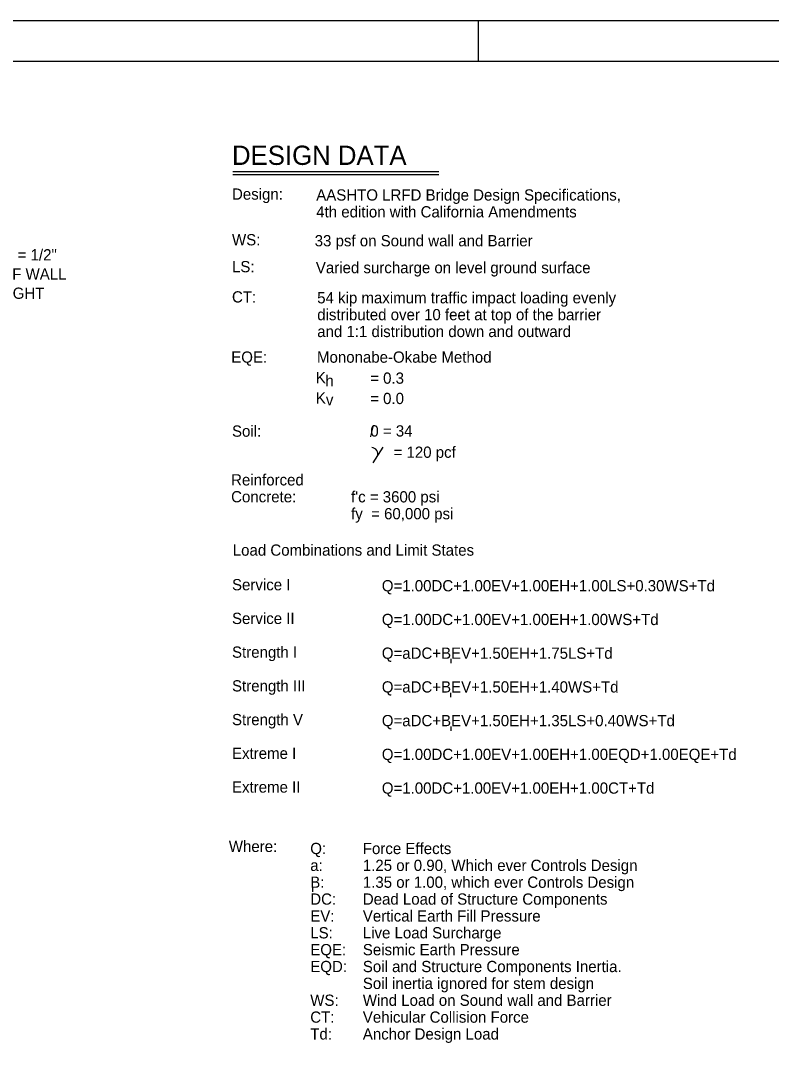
# Model space of a CAD drawing. Extents: x 0 to 2.83, y 0 to 1.83.
# Drawn here: x 1.275 to 2.054, y 0.747 to 1.833 of the extents above; entities that cross this region are included whole.
import ezdxf

# ---------------------------------------------------------------- set-up
doc = ezdxf.new("R2010")
doc.units = 0
for name, color, linetype in [('10 Sheet Format', 7, 'Continuous'), ('210 Border', 7, 'Continuous'), ('214 Text and Titles', 7, 'Continuous')]:
    doc.layers.add(name, color=color, linetype=linetype)

msp = doc.modelspace()

# ---------------------------------------------------------------- linework, layer by layer
at = {"layer": '10 Sheet Format'}
msp.add_lwpolyline([(0, 0), (2.8333, 0), (2.8333, 1.8333), (0, 1.8333)], close=True, dxfattribs=at)
at = {"layer": '210 Border'}
for p, q in [((1.75, 1.8333), (1.75, 1.7917)), ((0.0833, 1.7917), (2.7917, 1.7917))]:
    msp.add_line(p, q, dxfattribs=at)
at = {"layer": '214 Text and Titles'}
for p, q in [((1.4952, 1.677), (1.7091, 1.677)), ((1.4952, 1.6738), (1.7091, 1.6738)), ((1.651, 1.3909), (1.6406, 1.3746)), ((1.7214, 1.1714), (1.7214, 1.1668)), ((1.7213, 1.1359), (1.7213, 1.1314)), ((1.7214, 1.1012), (1.7214, 1.0966)), ((1.5777, 0.9338), (1.5777, 0.9293))]:
    msp.add_line(p, q, dxfattribs=at)
msp.add_arc((1.6391, 1.384), 0.00648, 340.56, 86.8201, dxfattribs=at)

# ---------------------------------------------------------------- texts
for s, height, p in [('DESIGN DATA', 0.020003, (1.4942, 1.6839)), ('Design:', 0.01167, (1.4942, 1.6478)), ('AASHTO LRFD Bridge Design Specifications,', 0.011667, (1.5817, 1.6469)), ('4th edition with California Amendments', 0.011667, (1.5817, 1.6294)), ('WS:', 0.01167, (1.4942, 1.6004)), ('33 psf on Sound wall and Barrier', 0.011667, (1.5801, 1.5994)), ('   OFFSET = 1/2"', 0.011667, (1.1927, 1.5848)), ("PER 10' OF WALL", 0.011667, (1.1927, 1.5648)), ('LS:', 0.01167, (1.4942, 1.5725)), ('Varied surcharge on level ground surface', 0.011667, (1.5813, 1.5715)), ('STEM HEIGHT', 0.011667, (1.1927, 1.5449)), ('CT:', 0.01167, (1.4942, 1.5411)), ('54 kip maximum traffic impact loading evenly', 0.011667, (1.5827, 1.5402)), ('distributed over 10 feet at top of the barrier', 0.011667, (1.5827, 1.5227)), ('and 1:1 distribution down and outward', 0.011667, (1.5827, 1.5052)), ('EQE:', 0.01167, (1.4934, 1.4786)), ('Mononabe-Okabe Method', 0.011667, (1.5825, 1.4786)), ('K', 0.0117, (1.5812, 1.4573)), ('= 0.3', 0.01167, (1.6377, 1.4568)), ('h', 0.0117, (1.5912, 1.454)), ('K', 0.0117, (1.5812, 1.4362)), ('= 0.0', 0.01167, (1.6377, 1.4357)), ('v', 0.0117, (1.5917, 1.4343)), ('Soil:', 0.01167, (1.4942, 1.4018)), ('/', 0.0117, (1.6374, 1.4015)), ('0 = 34', 0.01167, (1.6379, 1.402)), ('= 120 pcf', 0.01167, (1.662, 1.3799)), ('Reinforced', 0.01167, (1.4933, 1.3512)), ('Concrete:', 0.01167, (1.4933, 1.3337)), ("f'c = 3600 psi", 0.011667, (1.6179, 1.3336)), ('fy  = 60,000 psi', 0.011667, (1.6179, 1.3161)), ('Load Combinations and Limit States', 0.011667, (1.495, 1.2783)), ('Service I', 0.01167, (1.4942, 1.2424)), ('Q=1.00DC+1.00EV+1.00EH+1.00LS+0.30WS+Td', 0.011667, (1.6498, 1.2413)), ('Service II', 0.01167, (1.4942, 1.2074)), ('Q=1.00DC+1.00EV+1.00EH+1.00WS+Td', 0.011667, (1.6498, 1.2063)), ('Strength I', 0.01167, (1.4942, 1.1724)), ('Q=aDC+BEV+1.50EH+1.75LS+Td', 0.011667, (1.6498, 1.1713)), ('Strength III', 0.011667, (1.4942, 1.1374)), ('Q=aDC+BEV+1.50EH+1.40WS+Td', 0.011667, (1.6498, 1.1363)), ('Strength V', 0.01167, (1.4942, 1.1024)), ('Q=aDC+BEV+1.50EH+1.35LS+0.40WS+Td', 0.011667, (1.6498, 1.1013)), ('Extreme I', 0.01167, (1.4942, 1.0674)), ('Q=1.00DC+1.00EV+1.00EH+1.00EQD+1.00EQE+Td', 0.011667, (1.6498, 1.0663)), ('Extreme II', 0.01167, (1.4942, 1.0324)), ('Q=1.00DC+1.00EV+1.00EH+1.00CT+Td', 0.011667, (1.6498, 1.0313)), ('Where:', 0.01167, (1.4909, 0.9708)), ('Q:', 0.01167, (1.5755, 0.9686)), ('Force Effects', 0.011667, (1.6301, 0.9686)), ('a:', 0.01167, (1.5755, 0.9511)), ('1.25 or 0.90, Which ever Controls Design', 0.011667, (1.6301, 0.9511)), ('1.35 or 1.00, which ever Controls Design', 0.011667, (1.6301, 0.9336)), ('B:', 0.01167, (1.5755, 0.9336)), ('DC:', 0.01167, (1.5755, 0.9161)), ('Dead Load of Structure Components', 0.011667, (1.6301, 0.9161)), ('EV:', 0.01167, (1.5755, 0.8986)), ('Vertical Earth Fill Pressure', 0.011667, (1.6301, 0.8986)), ('LS:', 0.01167, (1.5755, 0.8811)), ('Live Load Surcharge', 0.011667, (1.6301, 0.8811)), ('EQE:', 0.01167, (1.5755, 0.8636)), ('Seismic Earth Pressure', 0.011667, (1.6301, 0.8636)), ('EQD:', 0.01167, (1.5755, 0.8461)), ('Soil and Structure Components Inertia.', 0.011667, (1.6301, 0.8461)), ('Soil inertia ignored for stem design', 0.011667, (1.6301, 0.8286)), ('WS:', 0.01167, (1.5755, 0.8111)), ('Wind Load on Sound wall and Barrier', 0.011667, (1.6301, 0.8111)), ('CT:', 0.01167, (1.5755, 0.7936)), ('Vehicular Collision Force', 0.011667, (1.6301, 0.7936)), ('Td:', 0.01167, (1.5755, 0.7761)), ('Anchor Design Load', 0.011667, (1.6301, 0.7761))]:
    msp.add_text(s, height=height, dxfattribs=at).set_placement(p)

doc.saveas('drawing.dxf')
